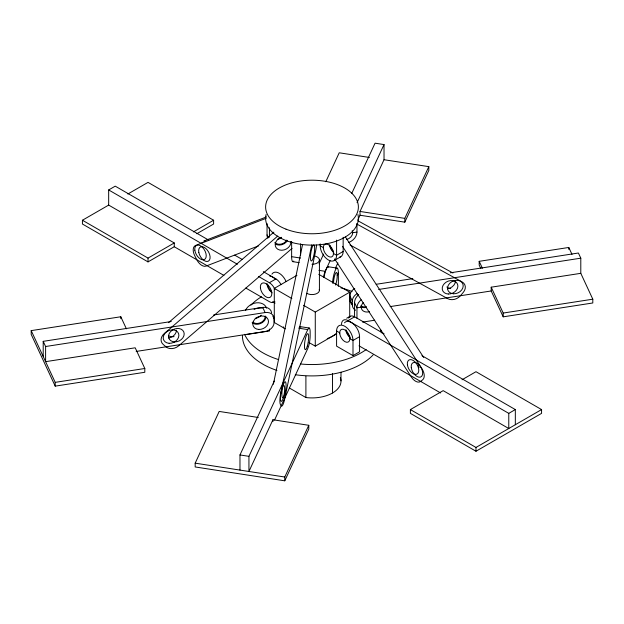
<?xml version="1.0" encoding="UTF-8"?>
<svg xmlns="http://www.w3.org/2000/svg" width="624" height="624" viewBox="0 0 624 624"><rect width="100%" height="100%" fill="white"/><g stroke="black" fill="none" stroke-linecap="round" stroke-linejoin="round"><path stroke-width="0.94" d="M273.367 384.205L302.57 244.514M311.727 244.951L280.738 393.198A9.274 1.958 -81.2 0 0 280.426 404.524L281.198 405.779A9.274 1.958 -81.2 0 0 284.575 399.461L315.767 250.263A9.274 1.958 -81.2 0 0 316.524 245.029M298.795 328.208L307.757 329.597L248.937 456.331L248.937 471.479L272.945 419.749L308.786 425.295L308.786 429.086L284.778 480.815L195.179 466.955L195.179 463.164L219.188 411.434L258.266 417.479M325.798 181.724L339.222 152.786L369.408 157.459M319.106 263.765L323.599 254.085M351.78 193.354L375.063 143.185L384.025 144.573L384.025 159.721L360.017 211.45L360.017 215.233L357.965 219.648M239.975 470.098L239.975 454.951L274.287 381.022M323.505 277.189A9.274 1.958 -81.2 0 1 325.205 271.307L330.104 260.746M357.068 202.66L384.025 144.573M335.447 268.18L337.904 262.891M337.225 275.566L338.364 273.109A11.599 2.449 -81.2 0 0 335.782 269.303A11.599 2.449 -81.2 0 0 332.483 283.187M274.583 420.007L307.757 348.535A9.274 1.958 -81.2 0 0 310.159 335.782L310.159 331.999A9.274 1.958 -81.2 0 0 307.757 329.597M284.778 480.815L284.778 477.025L308.786 425.295M360.017 215.233L404.812 222.167L404.812 218.377L428.821 166.647L384.025 159.721M404.812 222.167L428.821 170.438L428.821 166.647M168.511 322.67L273.866 232.159M277.735 236.067L164.284 333.536A9.274 7.316 -24.9 0 0 163.137 344.378L166.007 346.843A9.274 7.316 -24.9 0 0 178.62 345.868L292.079 248.391M223.915 275.418L174.26 246.745L174.26 242.954L108.67 205.093L108.67 189.946L115.229 186.155L208.619 240.076M174.26 246.745L148.021 261.893L82.43 224.024L82.43 220.241L108.67 205.093M127.842 194.017L148.021 182.372L213.611 220.241L213.611 224.024L196.794 233.735M82.43 220.241L148.021 258.102L174.26 242.954M193.432 231.886L213.611 220.241M258.43 276.409L269.365 282.719L275.925 278.936A9.274 5.359 60 0 1 281.018 284.677M285.308 328.848L274.287 322.483L274.287 288.397L296.962 275.309M343.153 237.276L343.153 251.48L336.593 255.263A11.599 6.692 60 0 1 328.396 259.997A11.599 6.692 60 0 1 320.198 245.794L320.198 243.906M334.199 260.575L340.751 256.784M303.568 305.308L315.276 312.07L349.713 292.188L349.713 317.507M346.718 318.232L349.994 316.345M341.515 324.379A9.274 5.359 60 0 1 348.075 320.588L354.635 316.805L384.08 333.801M309.028 342.545L315.276 346.148L336.593 333.84M344.495 322.803A11.599 6.692 60 0 1 353.699 324.23A11.599 6.692 60 0 1 359.557 336.679L352.997 340.47L349.877 338.668M352.997 355.618L352.997 340.47A11.599 6.692 60 0 0 344.799 326.266A11.599 6.692 60 0 0 336.593 331.001L336.593 346.148L352.997 355.618L359.557 351.827L359.557 336.679M462.041 379.759L475.979 371.709L541.57 409.578L541.57 413.369L475.979 451.238L410.389 413.369L410.389 409.578L443.18 390.647L508.771 428.516L508.771 413.369L348.075 320.588M508.771 413.369L515.33 409.578L515.33 424.726M410.389 409.578L475.979 447.447L541.57 409.578M203.915 240.997L266.471 216.918M266.253 218.267L195.546 245.482A9.274 5.359 60 0 0 194.704 255.661L196.81 259.787A9.274 5.359 60 0 0 206.045 266.089L258.625 245.848M352.7 232.736L356.959 232.081L356.959 223.556M171.257 321.532L43.204 341.344L45.607 346.515L45.607 361.663L135.205 347.802L144.807 368.495L144.807 372.278L55.208 386.139L31.2 334.409L31.2 330.626L120.799 316.766L126.399 328.832M480.792 268.554L479.193 265.106L479.193 261.323L568.792 247.463L571.99 254.358M376.21 284.287L412.792 278.624M450.341 272.813L578.393 253.009L580.796 258.18L580.796 273.328L592.8 299.192L592.8 302.975L503.201 316.836L491.197 290.971L491.197 287.188L580.796 273.328M213.619 314.98L262.72 307.382A9.274 7.316 -24.9 0 1 271.643 312.897M378.612 289.458L580.796 258.18M45.607 346.515L265.122 312.554A9.274 7.316 -24.9 0 1 274.084 318.747L274.084 322.53A9.274 7.316 -24.9 0 1 265.122 331.492L136.165 351.445M361.218 307.156L356.959 307.819L354.557 302.648A11.599 9.142 -24.9 0 1 358.699 294.653M390.148 306.602L491.197 290.971M247.042 334.425L269.443 330.962L269.443 329.066M362.56 322.101L374.696 320.221M31.2 330.626L55.208 382.356L144.807 368.495M491.197 287.188L503.201 313.053L592.8 299.192M360.017 211.45L404.812 218.377M291.634 241.527L291.634 256.675L300.596 258.063M328.177 266.729L337.132 268.117M292.867 261.667L299.138 262.642M318.934 270.34L325.205 271.307M300.113 326.617L309.27 328.029M239.975 454.951L248.937 456.331M195.179 463.164L284.778 477.025M357.763 220.693L452.923 273.008M356.764 224L462.119 281.915A9.274 7.316 -24.9 0 1 463.265 292.406L460.395 295.76A9.274 7.316 -24.9 0 1 447.775 298.685L350.072 244.967M320.198 245.794L323.318 247.595M333.481 253.469L336.593 255.263L336.593 240.115M318.763 274.318L349.713 292.188M421.941 355.664L515.33 409.578M234.702 255.13L242.268 259.506M263.305 271.643L275.925 278.936M108.67 189.946L237.393 264.264M274.287 288.397L291.853 298.545M336.593 331.001L339.713 332.803M359.018 345.836L440.653 392.972M272.649 301.657L275.106 303.077M245.801 288.046L269.365 301.657A9.274 5.359 60 0 0 274.856 301.392M289.427 388.027L305.9 397.543A28.985 16.739 0 0 0 340.337 377.66M345.361 236.87L423.688 357.466M342.506 246.363L421.894 368.589A9.274 5.359 60 0 1 422.737 379.735L420.631 381.436A9.274 5.359 60 0 1 411.395 377.075L334.651 258.921M479.193 261.323L482.391 268.219M354.76 288.444A9.274 7.316 -24.9 0 0 349.916 295.924L352.318 301.096L352.318 304.886A9.274 7.316 -24.9 0 0 355.633 310.253M349.916 295.924L349.916 299.707L352.318 304.886M267.041 223.54L267.041 234.897L268.242 237.487M272.883 316.157L274.084 318.747M262.72 307.382L265.122 312.554M568.792 247.463L568.792 249.358M503.201 313.053L503.201 316.836M475.979 447.447L475.979 451.238M356.959 318.232L356.959 307.819A11.599 9.142 -24.9 0 1 361.101 299.824M354.557 302.648L354.557 316.844M340.985 372.224L340.985 380.89M338.364 273.109L338.364 286.361M332.498 373.487L332.498 393.011M319.418 259.997L319.418 290.293M315.276 312.07L315.276 346.148M305.9 376.241L305.9 397.543M300.596 243.859L300.596 255.224M272.945 419.749L272.945 421.645M269.443 227.768L269.443 237.237M148.021 258.102L148.021 261.893M120.799 316.766L120.799 318.661M55.208 382.356L55.208 386.139M43.204 341.344L43.204 356.491M299.231 327.397A9.274 1.958 -81.2 0 1 300.807 327.311M176.483 330.19A8.12 6.404 -24.9 0 1 168.644 338.029M266.05 316.93A8.12 6.404 -24.9 0 1 260.528 323.528A8.12 6.404 -24.9 0 1 252.151 322.663M201.958 242.65A8.12 4.688 60 0 1 202.254 242.237M203.915 241.277A8.12 4.688 60 0 1 205.475 241.355M272.126 292.812A8.12 4.688 60 0 1 266.932 283.803M269.365 282.719A9.274 5.359 60 0 1 274.856 289.318M450.801 288.584A8.12 6.404 -24.9 0 1 446.87 286.993M366.467 307.406A8.12 6.404 -24.9 0 1 360.82 306.821M352.318 301.096A9.274 7.316 -24.9 0 1 357.162 293.623M352.544 304.66A9.274 7.316 -24.9 0 1 349.916 299.707M174.049 336.609A8.12 6.404 -24.9 0 1 168.402 335.54M287.524 240.451A8.12 6.404 -24.9 0 1 275.09 243.883M290.831 241.543A8.12 6.404 -24.9 0 1 284.209 249.889A8.12 6.404 -24.9 0 1 275.332 245.918A8.12 6.404 -24.9 0 1 281.346 237.307M455.489 280.987A8.12 6.404 -24.9 0 1 447.548 288.756M293.81 261.089A11.599 2.449 -81.2 0 1 291.634 256.675M267.829 238.267A11.599 9.142 -24.9 0 1 267.041 234.897M281.432 237.892A7.192 5.671 -24.9 0 1 277.618 239.109M286.806 240.084A7.192 5.671 -24.9 0 1 274.825 242.455M356.959 232.081A11.599 9.142 -24.9 0 1 348.839 242.44M352.217 230.654A7.192 5.671 -24.9 0 1 346.382 239.561M265.153 315.947A7.192 5.671 -24.9 0 1 260.855 322.577A7.192 5.671 -24.9 0 1 252.853 322.078M245.427 310.495A11.599 9.142 -24.9 0 1 256.386 302.827A11.599 9.142 -24.9 0 1 266.604 308.1M254.116 309.379A11.599 9.142 -24.9 0 1 262.361 308.108M261.23 315.237A7.192 5.671 -24.9 0 1 255.216 318.31M271.924 274.17A11.599 6.692 60 0 1 286.065 281.502M269.63 275.964A11.599 6.692 60 0 1 275.66 279.443M271.721 291.743A7.192 4.15 60 0 1 267.579 284.115M324.074 277.243A11.599 2.449 -81.2 0 1 328.731 267.205M333.512 283.039A7.192 1.521 -81.2 0 1 335.423 273.593A7.192 1.521 -81.2 0 1 337.225 275.395A7.192 1.521 -81.2 0 1 335.533 285.059M369.424 311.657A7.192 5.671 -24.9 0 1 362.014 309.769A7.192 5.671 -24.9 0 1 363.254 302.695M366.382 306.657A7.192 5.671 -24.9 0 1 360.851 305.822M333.715 252.502A8.12 4.688 60 0 1 329.324 244.772M343.153 251.48A11.599 6.692 60 0 1 339.44 257.26M333.559 251.581A7.192 4.15 60 0 1 330.073 245.536M357.911 214.531A46.379 26.777 0 0 1 312 245.123A46.379 26.777 0 0 1 266.089 214.531M419.047 367.637A8.12 4.688 60 0 1 418.166 365.391M350.314 337.865A8.12 4.688 60 0 1 345.712 329.893M348.535 318.068A9.274 5.359 60 0 1 354.635 316.805M349.955 336.788A7.192 4.15 60 0 1 346.359 330.135M380.858 330.088A69.568 40.162 0 0 1 380.461 331.508M366.171 349.58A69.568 40.162 0 0 1 300.464 363.987M278.655 359.627A69.568 40.162 0 0 1 244.592 334.308M250.942 305.128A69.568 40.162 0 0 1 261.425 296.798M340.899 287.843A69.568 40.162 0 0 1 352.084 291.548M373.058 354.986A69.568 40.162 0 0 1 295.277 374.728M276.931 370.422A69.568 40.162 0 0 1 242.432 335.735M381.077 330.97A69.568 40.162 0 0 1 381.389 332.873M314.254 255.918A7.418 4.282 0 0 1 319.332 260.653A7.418 4.282 0 0 1 312 264.28M319.262 289.419A7.418 4.282 0 0 1 315.533 294.06A7.418 4.282 0 0 1 306.751 293.319M336.656 333.177A28.985 16.739 0 0 1 327.241 338.614M283.663 327.896A28.985 16.739 0 0 1 283.327 326.836M283.296 397.956A8.12 1.716 -81.2 0 0 283.873 385.382A8.12 1.716 -81.2 0 0 280.472 396.809A8.12 1.716 -81.2 0 0 283.296 397.956M307.304 346.226A8.12 1.716 -81.2 0 0 307.882 333.653A8.12 1.716 -81.2 0 0 304.481 345.08A8.12 1.716 -81.2 0 0 307.304 346.226M169.143 343.301A8.12 6.404 -24.9 0 0 178.581 333.59A8.12 6.404 -24.9 0 0 165.407 332.842A8.12 6.404 -24.9 0 0 169.143 343.301M258.742 329.441A8.12 6.404 -24.9 0 0 268.18 319.73A8.12 6.404 -24.9 0 0 255.005 318.981A8.12 6.404 -24.9 0 0 258.742 329.441M194.828 250.201A8.12 4.688 60 0 0 204.11 259.662A8.12 4.688 60 0 0 202.543 247.416A8.12 4.688 60 0 0 194.828 250.201M260.419 288.07A8.12 4.688 60 0 0 269.701 297.523A8.12 4.688 60 0 0 268.133 285.285A8.12 4.688 60 0 0 260.419 288.07M453.461 293.771A8.12 6.404 -24.9 0 0 462.899 284.06A8.12 6.404 -24.9 0 0 449.725 283.319A8.12 6.404 -24.9 0 0 453.461 293.771M284.7 394.376A8.12 1.716 -81.2 0 0 285.308 381.74A8.12 1.716 -81.2 0 0 281.9 393.073A8.12 1.716 -81.2 0 0 284.7 394.376M313.287 257.626A8.12 1.716 -81.2 0 0 313.895 244.99A8.12 1.716 -81.2 0 0 310.487 256.324A8.12 1.716 -81.2 0 0 313.287 257.626M174.751 341.905A8.12 6.404 -24.9 0 0 183.799 331.952A8.12 6.404 -24.9 0 0 170.508 331.664A8.12 6.404 -24.9 0 0 174.751 341.905M198.838 252.595A8.12 4.688 60 0 0 208.439 261.113A8.12 4.688 60 0 0 205.873 248.547A8.12 4.688 60 0 0 198.838 252.595M448.289 294.021A8.12 6.404 -24.9 0 0 457.548 284.185A8.12 6.404 -24.9 0 0 444.311 283.655A8.12 6.404 -24.9 0 0 448.289 294.021M407.402 364.837A8.12 4.688 60 0 0 416.723 374.205A8.12 4.688 60 0 0 415.046 361.92A8.12 4.688 60 0 0 407.402 364.837M323.38 248.555A7.192 4.15 60 0 0 331.601 256.94A7.192 4.15 60 0 0 330.213 246.098A7.192 4.15 60 0 0 323.38 248.555M286.003 229.156A46.379 26.777 0 0 0 358.262 208.892A46.379 26.777 0 0 0 291.736 182.894A46.379 26.777 0 0 0 286.003 229.156M411.278 367.591A8.12 4.688 60 0 0 420.56 377.052A8.12 4.688 60 0 0 418.993 364.814A8.12 4.688 60 0 0 411.278 367.591M339.776 333.762A7.192 4.15 60 0 0 347.997 342.139A7.192 4.15 60 0 0 346.609 331.305A7.192 4.15 60 0 0 339.776 333.762"/></g></svg>
